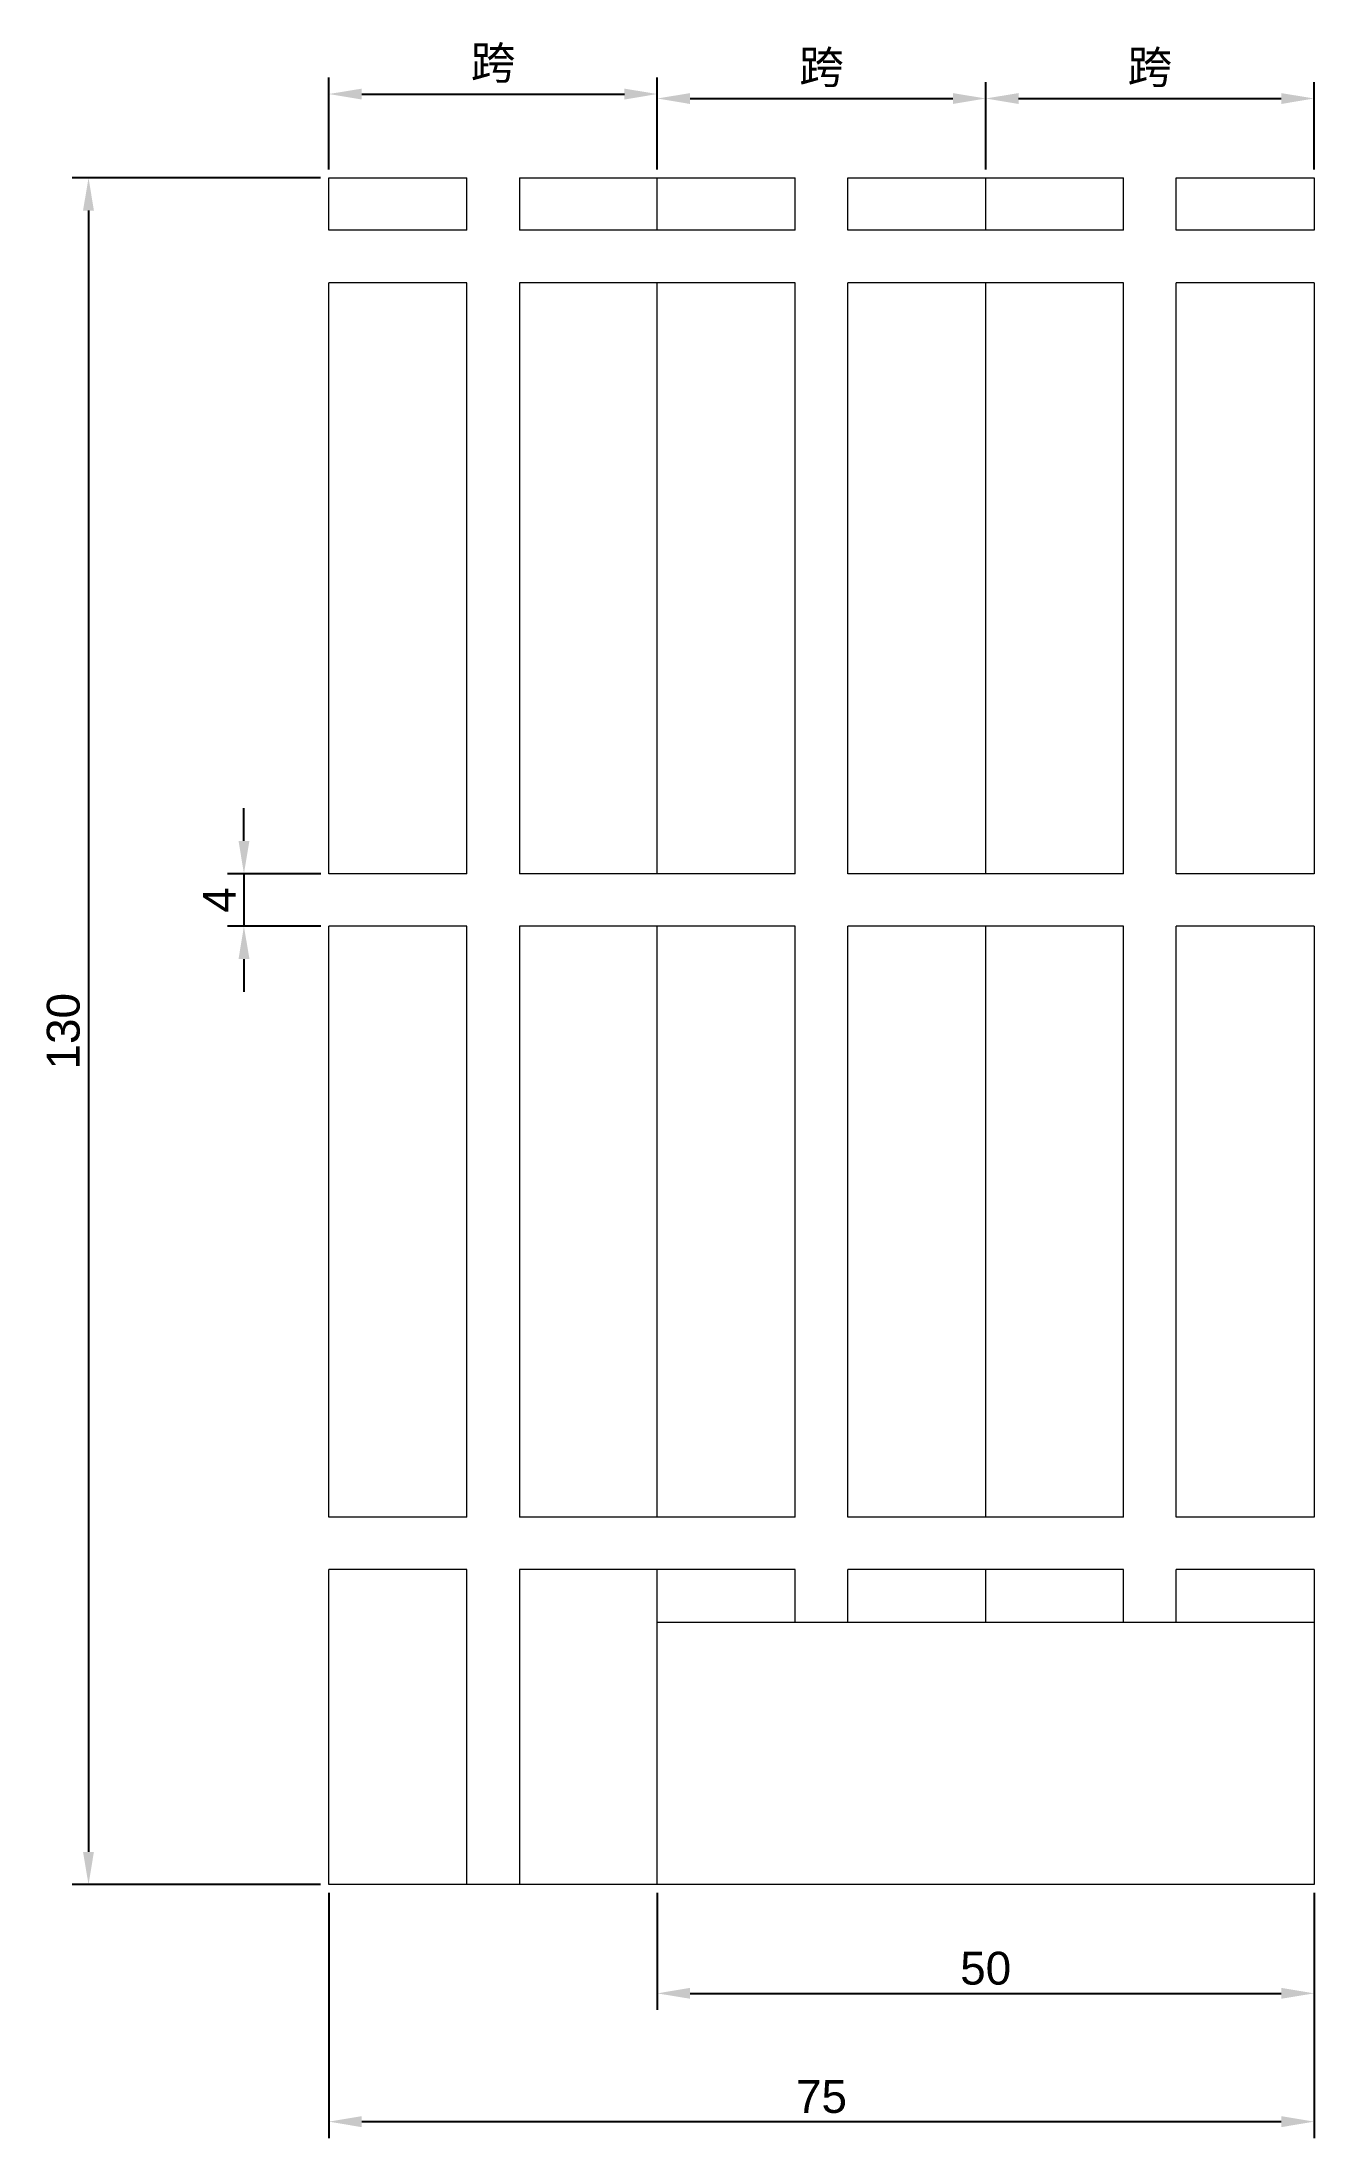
# Model space of a CAD drawing. Header units: millimetres. Extents: x -22 to 75, y -19 to 140.
import ezdxf

# ---------------------------------------------------------------- set-up
doc = ezdxf.new("R2010")
doc.units = ezdxf.units.MM
doc.styles.get("Standard").update_dxf_attribs({"font": 'arial.ttf'})
doc.dimstyles.new('ISO-25', dxfattribs={"dimtxt": 2.5, "dimasz": 2.5, "dimexe": 1.25, "dimexo": 0.625, "dimtad": 1, "dimtxsty": 'Standard', "dimcen": 2.5, "dimadec": 0, "dimazin": 0, "dimtfac": 1, "dimtmove": 0, "dimatfit": 3, "dimfxl": 1, "dimarcsym": 0})

# ---------------------------------------------------------------- blocks, each defined once
blk = doc.blocks.new('*D2')
at = {"color": 0, "lineweight": -2, "transparency": 16777216}
for p, q in [((0, -0.62), (0, -19.3)), ((75, -0.62), (75, -19.3)), ((2.5, -18.05), (72.5, -18.05))]:
    blk.add_line(p, q, dxfattribs=at)
at = {"color": 0, "transparency": 16777216}
for points in [[(2.5, -17.63), (2.5, -18.47), (0, -18.05)], [(72.5, -17.63), (72.5, -18.47), (75, -18.05)]]:
    blk.add_solid(points, dxfattribs=at)
at = {"layer": 'Defpoints', "color": 0, "transparency": 16777216}
for p in [(0, 0), (75, 0), (75, -18.05)]:
    blk.add_point(p, dxfattribs=at)
at = {"color": 0, "lineweight": 13, "transparency": 16777216, "insert": (37.5, -16.15), "char_height": 2.5, "attachment_point": 5}
blk.add_mtext('75', dxfattribs=at)
blk = doc.blocks.new('*D3')
at = {"color": 0, "lineweight": -2, "transparency": 16777216}
for p, q in [((25, -0.62), (25, -9.53)), ((75, -0.62), (75, -9.53)), ((27.5, -8.28), (72.5, -8.28))]:
    blk.add_line(p, q, dxfattribs=at)
at = {"color": 0, "transparency": 16777216}
for points in [[(27.5, -7.86), (27.5, -8.69), (25, -8.28)], [(72.5, -7.86), (72.5, -8.69), (75, -8.28)]]:
    blk.add_solid(points, dxfattribs=at)
at = {"layer": 'Defpoints', "color": 0, "transparency": 16777216}
for p in [(25, 0), (75, 0), (75, -8.28)]:
    blk.add_point(p, dxfattribs=at)
at = {"color": 0, "lineweight": 13, "transparency": 16777216, "insert": (50, -6.38), "char_height": 2.5, "attachment_point": 5}
blk.add_mtext('50', dxfattribs=at)
blk = doc.blocks.new('*D5')
at = {"color": 0, "lineweight": -2, "transparency": 16777216}
for p, q in [((-0.63, 130), (-19.55, 130)), ((-18.3, 127.5), (-18.3, 2.5)), ((-0.63, 0), (-19.55, 0))]:
    blk.add_line(p, q, dxfattribs=at)
at = {"color": 0, "transparency": 16777216}
for points in [[(-18.72, 127.5), (-17.89, 127.5), (-18.3, 130)], [(-18.72, 2.5), (-17.89, 2.5), (-18.3, 0)]]:
    blk.add_solid(points, dxfattribs=at)
at = {"layer": 'Defpoints', "color": 0, "transparency": 16777216}
for p in [(0, 130), (-18.3, 0), (0, 0)]:
    blk.add_point(p, dxfattribs=at)
at = {"color": 0, "lineweight": 13, "transparency": 16777216, "insert": (-20.21, 65), "char_height": 2.5, "attachment_point": 5, "rotation": 90}
blk.add_mtext('130', dxfattribs=at)
blk = doc.blocks.new('*D6')
at = {"color": 0, "lineweight": -2, "transparency": 16777216}
for p, q in [((-6.47, 79.5), (-6.47, 82)), ((-0.62, 77), (-7.72, 77)), ((-6.47, 77), (-6.47, 73)), ((-0.62, 73), (-7.72, 73)), ((-6.47, 70.5), (-6.47, 68))]:
    blk.add_line(p, q, dxfattribs=at)
at = {"color": 0, "transparency": 16777216}
for points in [[(-6.88, 79.5), (-6.05, 79.5), (-6.47, 77)], [(-6.88, 70.5), (-6.05, 70.5), (-6.47, 73)]]:
    blk.add_solid(points, dxfattribs=at)
at = {"layer": 'Defpoints', "color": 0, "transparency": 16777216}
for p in [(0, 77), (-6.47, 73), (0, 73)]:
    blk.add_point(p, dxfattribs=at)
at = {"color": 0, "lineweight": 13, "transparency": 16777216, "insert": (-8.34, 75), "char_height": 2.5, "attachment_point": 5, "rotation": 90}
blk.add_mtext('4', dxfattribs=at)
blk = doc.blocks.new('*D8')
at = {"color": 0, "lineweight": -2, "transparency": 16777216}
for p, q in [((0, 130.62), (0, 137.63)), ((25, 130.62), (25, 137.63)), ((2.5, 136.38), (22.5, 136.38))]:
    blk.add_line(p, q, dxfattribs=at)
at = {"color": 0, "transparency": 16777216}
for points in [[(2.5, 136.79), (2.5, 135.96), (0, 136.38)], [(22.5, 136.79), (22.5, 135.96), (25, 136.38)]]:
    blk.add_solid(points, dxfattribs=at)
at = {"layer": 'Defpoints', "color": 0, "transparency": 16777216}
for p in [(25, 136.38), (0, 130), (25, 130)]:
    blk.add_point(p, dxfattribs=at)
at = {"color": 0, "lineweight": 13, "transparency": 16777216, "insert": (12.5, 138.63), "char_height": 2.5, "attachment_point": 5}
blk.add_mtext('{\\fSimSun|b0|i0|c134|p2;跨}', dxfattribs=at)
blk = doc.blocks.new('*D9')
at = {"color": 0, "lineweight": -2, "transparency": 16777216}
for p, q in [((25, 130.62), (25, 137.29)), ((27.5, 136.04), (47.5, 136.04)), ((50, 130.62), (50, 137.29))]:
    blk.add_line(p, q, dxfattribs=at)
at = {"color": 0, "transparency": 16777216}
for points in [[(27.5, 136.45), (27.5, 135.62), (25, 136.04)], [(47.5, 136.45), (47.5, 135.62), (50, 136.04)]]:
    blk.add_solid(points, dxfattribs=at)
at = {"layer": 'Defpoints', "color": 0, "transparency": 16777216}
for p in [(50, 136.04), (25, 130), (50, 130)]:
    blk.add_point(p, dxfattribs=at)
at = {"color": 0, "lineweight": 13, "transparency": 16777216, "insert": (37.5, 138.3), "char_height": 2.5, "attachment_point": 5}
blk.add_mtext('{\\fSimSun|b0|i0|c134|p2;跨}', dxfattribs=at)
blk = doc.blocks.new('*D10')
at = {"color": 0, "lineweight": -2, "transparency": 16777216}
for p, q in [((50, 130.62), (50, 137.29)), ((52.5, 136.04), (72.5, 136.04)), ((75, 130.62), (75, 137.29))]:
    blk.add_line(p, q, dxfattribs=at)
at = {"color": 0, "transparency": 16777216}
for points in [[(52.5, 136.45), (52.5, 135.62), (50, 136.04)], [(72.5, 136.45), (72.5, 135.62), (75, 136.04)]]:
    blk.add_solid(points, dxfattribs=at)
at = {"layer": 'Defpoints', "color": 0, "transparency": 16777216}
for p in [(75, 136.04), (50, 130), (75, 130)]:
    blk.add_point(p, dxfattribs=at)
at = {"color": 0, "lineweight": 13, "transparency": 16777216, "insert": (62.5, 138.3), "char_height": 2.5, "attachment_point": 5}
blk.add_mtext('{\\fSimSun|b0|i0|c134|p2;跨}', dxfattribs=at)

msp = doc.modelspace()

# ---------------------------------------------------------------- linework, layer by layer
at = {"lineweight": 13}
for p, q in [((0, 130), (10.5, 130)), ((0, 126), (0, 130)), ((10.5, 126), (10.5, 130)), ((14.5, 130), (14.5, 126)), ((14.5, 130), (35.5, 130)), ((25, 126), (25, 130)), ((35.5, 126), (35.5, 130)), ((39.5, 126), (39.5, 130)), ((39.5, 130), (60.5, 130)), ((50, 126), (50, 130)), ((60.5, 126), (60.5, 130)), ((64.5, 126), (64.5, 130)), ((64.5, 130), (75, 130)), ((75, 130), (75, 126)), ((10.5, 126), (0, 126)), ((35.5, 126), (14.5, 126)), ((60.5, 126), (39.5, 126)), ((75, 126), (64.5, 126)), ((10.5, 122), (0, 122)), ((0, 77), (0, 122)), ((10.5, 77), (10.5, 122)), ((14.5, 122), (14.5, 77)), ((35.5, 122), (14.5, 122)), ((25, 77), (25, 122)), ((35.5, 77), (35.5, 122)), ((60.5, 122), (39.5, 122)), ((39.5, 77), (39.5, 122)), ((50, 77), (50, 122)), ((60.5, 77), (60.5, 122)), ((75, 122), (64.5, 122)), ((64.5, 77), (64.5, 122)), ((75, 122), (75, 77)), ((10.5, 77), (0, 77)), ((35.5, 77), (14.5, 77)), ((60.5, 77), (39.5, 77)), ((75, 77), (64.5, 77)), ((0, 28), (0, 73)), ((10.5, 73), (0, 73)), ((10.5, 28), (10.5, 73)), ((14.5, 73), (14.5, 28)), ((35.5, 73), (14.5, 73)), ((25, 28), (25, 73)), ((35.5, 28), (35.5, 73)), ((39.5, 28), (39.5, 73)), ((60.5, 73), (39.5, 73)), ((50, 28), (50, 73)), ((60.5, 28), (60.5, 73)), ((64.5, 28), (64.5, 73)), ((75, 73), (64.5, 73)), ((75, 73), (75, 28)), ((10.5, 28), (0, 28)), ((35.5, 28), (14.5, 28)), ((60.5, 28), (39.5, 28)), ((75, 28), (64.5, 28)), ((0, 0), (0, 24)), ((10.5, 24), (0, 24)), ((10.5, 0), (10.5, 24)), ((35.5, 24), (14.5, 24)), ((14.5, 24), (14.5, 0)), ((25, 0), (25, 24)), ((35.5, 20), (35.5, 24)), ((39.5, 20), (39.5, 24)), ((60.5, 24), (39.5, 24)), ((50, 20), (50, 24)), ((60.5, 20), (60.5, 24)), ((64.5, 20), (64.5, 24)), ((75, 24), (64.5, 24)), ((75, 24), (75, 0)), ((25, 20), (75, 20)), ((75, 0), (0, 0)), ((75, 0), (50, 0))]:
    msp.add_line(p, q, dxfattribs=at)

# ---------------------------------------------------------------- dimensions: what is measured, and where the dimension line sits
for base, p1, p2, picture, middle in [((25, 136.376), (0, 130), (25, 130), '*D8', (12.5, 138.635)), ((50, 136.038), (25, 130), (50, 130), '*D9', (37.5, 138.297)), ((75, 136.038), (50, 130), (75, 130), '*D10', (62.5, 138.297))]:
    dim = msp.add_linear_dim(base=base, p1=p1, p2=p2, text='{\\fSimSun|b0|i0|c134|p2;跨}', dimstyle='ISO-25', dxfattribs=at)
    dim.commit()
    dim.dimension.update_dxf_attribs({"geometry": picture, "text_midpoint": middle})
dim = msp.add_linear_dim(base=(-18.305, 0), p1=(0, 130), p2=(0, 0), angle=90, dimstyle='ISO-25', dxfattribs=at)
dim.commit()
dim.dimension.update_dxf_attribs({"geometry": '*D5', "text_midpoint": (-20.207, 65)})
dim = msp.add_aligned_dim(p1=(0, 77), p2=(0, 73), distance=-6.467, dimstyle='ISO-25', dxfattribs=at)
dim.commit()
dim.dimension.update_dxf_attribs({"geometry": '*D6', "text_midpoint": (-8.342, 75)})
for base, p1, picture, middle in [((75, -18.051), (0, 0), '*D2', (37.5, -16.155)), ((75, -8.278), (25, 0), '*D3', (50, -6.376))]:
    dim = msp.add_linear_dim(base=base, p1=p1, p2=(75, 0), dimstyle='ISO-25', dxfattribs=at)
    dim.commit()
    dim.dimension.update_dxf_attribs({"geometry": picture, "text_midpoint": middle})

doc.saveas('drawing.dxf')
